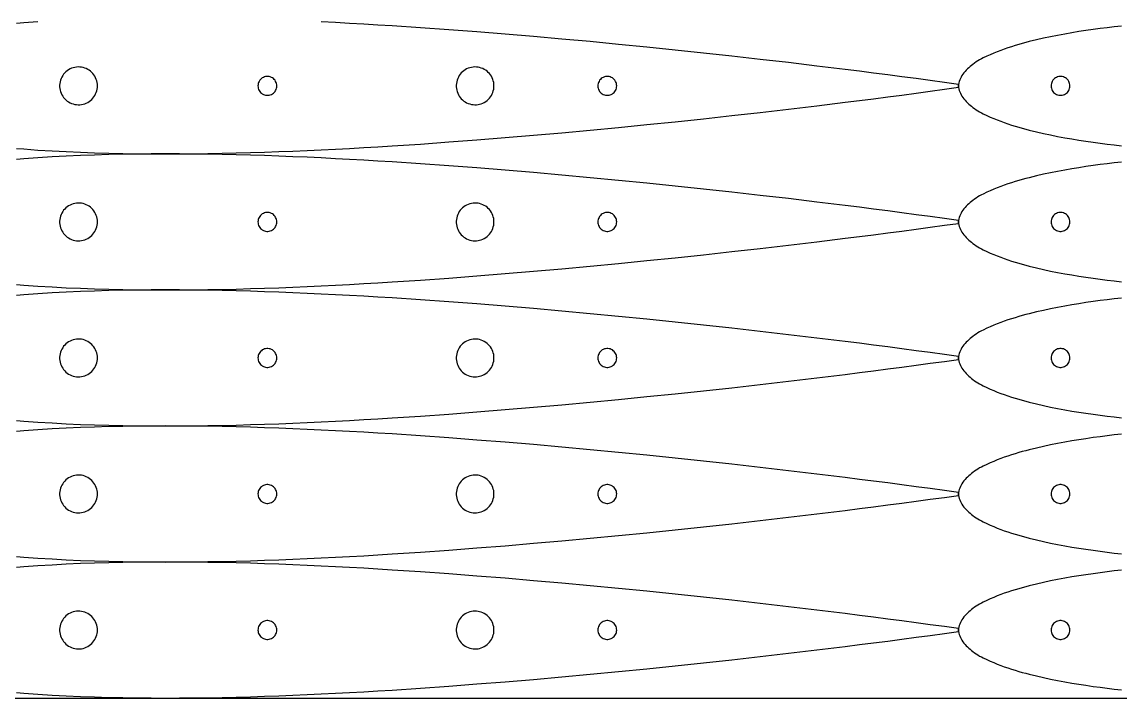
# Model space of a CAD drawing. Extents: x 0 to 1250, y 0 to 2500.
# Drawn here: x 652 to 942.8, y 0 to 179 of the extents above; entities that cross this region are included whole.
import ezdxf

# ---------------------------------------------------------------- set-up
doc = ezdxf.new("R2010")
doc.units = 0
doc.layers.get('0').update_dxf_attribs({"linetype": 'CONTINUOUS', "lineweight": 25})

msp = doc.modelspace()

# ---------------------------------------------------------------- linework, layer by layer
for points in [[(0, 0), (1250, 0), (1250, 2500), (0, 2500)], [(672, 162.065), (671.98, 162.507), (671.922, 162.945), (671.825, 163.377), (671.69, 163.798), (671.519, 164.206), (671.312, 164.597), (671.071, 164.968), (670.798, 165.316), (670.496, 165.639), (670.167, 165.934), (669.812, 166.199), (669.436, 166.431), (669.04, 166.63), (668.629, 166.792), (668.205, 166.918), (667.771, 167.005), (667.332, 167.054), (666.889, 167.064), (666.448, 167.034), (666.011, 166.966), (665.582, 166.859), (665.163, 166.715), (664.76, 166.535), (664.373, 166.319), (664.008, 166.071), (663.665, 165.79), (663.349, 165.481), (663.062, 165.145), (662.805, 164.785), (662.581, 164.404), (662.391, 164.004), (662.238, 163.589), (662.122, 163.162), (662.044, 162.727), (662.005, 162.286), (662.005, 161.844), (662.044, 161.403), (662.122, 160.968), (662.238, 160.541), (662.391, 160.126), (662.581, 159.726), (662.805, 159.345), (663.062, 158.985), (663.349, 158.649), (663.665, 158.339), (664.008, 158.059), (664.373, 157.81), (664.76, 157.595), (665.163, 157.414), (665.582, 157.27), (666.011, 157.164), (666.448, 157.095), (666.889, 157.066), (667.332, 157.076), (667.771, 157.125), (668.205, 157.212), (668.629, 157.338), (669.04, 157.5), (669.436, 157.698), (669.812, 157.931), (670.167, 158.195), (670.496, 158.49), (670.798, 158.813), (671.071, 159.162), (671.312, 159.533), (671.519, 159.924), (671.69, 160.332), (671.825, 160.753), (671.922, 161.185), (671.98, 161.623)], [(777, 162.065), (776.98, 162.507), (776.922, 162.945), (776.825, 163.377), (776.69, 163.798), (776.519, 164.206), (776.312, 164.597), (776.071, 164.968), (775.798, 165.316), (775.496, 165.639), (775.167, 165.934), (774.812, 166.199), (774.436, 166.431), (774.04, 166.63), (773.629, 166.792), (773.205, 166.918), (772.771, 167.005), (772.332, 167.054), (771.889, 167.064), (771.448, 167.034), (771.011, 166.966), (770.582, 166.859), (770.163, 166.715), (769.76, 166.535), (769.373, 166.319), (769.008, 166.071), (768.665, 165.79), (768.349, 165.481), (768.062, 165.145), (767.805, 164.785), (767.581, 164.404), (767.391, 164.004), (767.238, 163.589), (767.122, 163.162), (767.044, 162.727), (767.005, 162.286), (767.005, 161.844), (767.044, 161.403), (767.122, 160.968), (767.238, 160.541), (767.391, 160.126), (767.581, 159.726), (767.805, 159.345), (768.062, 158.985), (768.349, 158.649), (768.665, 158.339), (769.008, 158.059), (769.373, 157.81), (769.76, 157.595), (770.163, 157.414), (770.582, 157.27), (771.011, 157.164), (771.448, 157.095), (771.889, 157.066), (772.332, 157.076), (772.771, 157.125), (773.205, 157.212), (773.629, 157.338), (774.04, 157.5), (774.436, 157.698), (774.812, 157.931), (775.167, 158.195), (775.496, 158.49), (775.798, 158.813), (776.071, 159.162), (776.312, 159.533), (776.519, 159.924), (776.69, 160.332), (776.825, 160.753), (776.922, 161.185), (776.98, 161.623)], [(719.5, 162.065), (719.48, 162.378), (719.422, 162.687), (719.324, 162.985), (719.191, 163.269), (719.023, 163.534), (718.822, 163.776), (718.594, 163.991), (718.34, 164.176), (718.064, 164.327), (717.773, 164.442), (717.468, 164.52), (717.157, 164.56), (716.843, 164.56), (716.532, 164.52), (716.227, 164.442), (715.936, 164.327), (715.66, 164.176), (715.406, 163.991), (715.178, 163.776), (714.977, 163.534), (714.809, 163.269), (714.676, 162.985), (714.578, 162.687), (714.52, 162.378), (714.5, 162.065), (714.52, 161.752), (714.578, 161.443), (714.676, 161.144), (714.809, 160.86), (714.977, 160.595), (715.178, 160.353), (715.406, 160.139), (715.66, 159.954), (715.936, 159.803), (716.227, 159.687), (716.532, 159.609), (716.843, 159.57), (717.157, 159.57), (717.468, 159.609), (717.773, 159.687), (718.064, 159.803), (718.34, 159.954), (718.594, 160.139), (718.822, 160.353), (719.023, 160.595), (719.191, 160.86), (719.324, 161.144), (719.422, 161.443), (719.48, 161.752)], [(809.5, 162.065), (809.48, 162.378), (809.422, 162.687), (809.324, 162.985), (809.191, 163.269), (809.023, 163.534), (808.822, 163.776), (808.594, 163.991), (808.34, 164.176), (808.064, 164.327), (807.773, 164.442), (807.468, 164.52), (807.157, 164.56), (806.843, 164.56), (806.532, 164.52), (806.227, 164.442), (805.936, 164.327), (805.66, 164.176), (805.406, 163.991), (805.178, 163.776), (804.977, 163.534), (804.809, 163.269), (804.676, 162.985), (804.578, 162.687), (804.52, 162.378), (804.5, 162.065), (804.52, 161.752), (804.578, 161.443), (804.676, 161.144), (804.809, 160.86), (804.977, 160.595), (805.178, 160.353), (805.406, 160.139), (805.66, 159.954), (805.936, 159.803), (806.227, 159.687), (806.532, 159.609), (806.843, 159.57), (807.157, 159.57), (807.468, 159.609), (807.773, 159.687), (808.064, 159.803), (808.34, 159.954), (808.594, 160.139), (808.822, 160.353), (809.023, 160.595), (809.191, 160.86), (809.324, 161.144), (809.422, 161.443), (809.48, 161.752)], [(929.5, 162.065), (929.48, 162.378), (929.422, 162.687), (929.324, 162.985), (929.191, 163.269), (929.023, 163.534), (928.822, 163.776), (928.594, 163.991), (928.34, 164.176), (928.064, 164.327), (927.773, 164.442), (927.468, 164.52), (927.157, 164.56), (926.843, 164.56), (926.532, 164.52), (926.227, 164.442), (925.936, 164.327), (925.66, 164.176), (925.406, 163.991), (925.178, 163.776), (924.977, 163.534), (924.809, 163.269), (924.676, 162.985), (924.578, 162.687), (924.52, 162.378), (924.5, 162.065), (924.52, 161.752), (924.578, 161.443), (924.676, 161.144), (924.809, 160.86), (924.977, 160.595), (925.178, 160.353), (925.406, 160.139), (925.66, 159.954), (925.936, 159.803), (926.227, 159.687), (926.532, 159.609), (926.843, 159.57), (927.157, 159.57), (927.468, 159.609), (927.773, 159.687), (928.064, 159.803), (928.34, 159.954), (928.594, 160.139), (928.822, 160.353), (929.023, 160.595), (929.191, 160.86), (929.324, 161.144), (929.422, 161.443), (929.48, 161.752)], [(672, 126.05), (671.98, 126.492), (671.922, 126.931), (671.825, 127.362), (671.69, 127.784), (671.519, 128.191), (671.312, 128.582), (671.071, 128.953), (670.798, 129.302), (670.496, 129.625), (670.167, 129.92), (669.812, 130.185), (669.436, 130.417), (669.04, 130.615), (668.629, 130.778), (668.205, 130.903), (667.771, 130.991), (667.332, 131.039), (666.889, 131.049), (666.448, 131.02), (666.011, 130.952), (665.582, 130.845), (665.163, 130.701), (664.76, 130.52), (664.373, 130.305), (664.008, 130.056), (663.665, 129.776), (663.349, 129.467), (663.062, 129.131), (662.805, 128.77), (662.581, 128.389), (662.391, 127.989), (662.238, 127.574), (662.122, 127.148), (662.044, 126.712), (662.005, 126.272), (662.005, 125.829), (662.044, 125.389), (662.122, 124.953), (662.238, 124.526), (662.391, 124.112), (662.581, 123.712), (662.805, 123.33), (663.062, 122.97), (663.349, 122.634), (663.665, 122.325), (664.008, 122.045), (664.373, 121.796), (664.76, 121.58), (665.163, 121.4), (665.582, 121.256), (666.011, 121.149), (666.448, 121.081), (666.889, 121.052), (667.332, 121.061), (667.771, 121.11), (668.205, 121.198), (668.629, 121.323), (669.04, 121.486), (669.436, 121.684), (669.812, 121.916), (670.167, 122.181), (670.496, 122.476), (670.798, 122.799), (671.071, 123.147), (671.312, 123.519), (671.519, 123.909), (671.69, 124.317), (671.825, 124.739), (671.922, 125.17), (671.98, 125.608)], [(777, 126.05), (776.98, 126.492), (776.922, 126.931), (776.825, 127.362), (776.69, 127.784), (776.519, 128.191), (776.312, 128.582), (776.071, 128.953), (775.798, 129.302), (775.496, 129.625), (775.167, 129.92), (774.812, 130.185), (774.436, 130.417), (774.04, 130.615), (773.629, 130.778), (773.205, 130.903), (772.771, 130.991), (772.332, 131.039), (771.889, 131.049), (771.448, 131.02), (771.011, 130.952), (770.582, 130.845), (770.163, 130.701), (769.76, 130.52), (769.373, 130.305), (769.008, 130.056), (768.665, 129.776), (768.349, 129.467), (768.062, 129.131), (767.805, 128.77), (767.581, 128.389), (767.391, 127.989), (767.238, 127.574), (767.122, 127.148), (767.044, 126.712), (767.005, 126.272), (767.005, 125.829), (767.044, 125.389), (767.122, 124.953), (767.238, 124.526), (767.391, 124.112), (767.581, 123.712), (767.805, 123.33), (768.062, 122.97), (768.349, 122.634), (768.665, 122.325), (769.008, 122.045), (769.373, 121.796), (769.76, 121.58), (770.163, 121.4), (770.582, 121.256), (771.011, 121.149), (771.448, 121.081), (771.889, 121.052), (772.332, 121.061), (772.771, 121.11), (773.205, 121.198), (773.629, 121.323), (774.04, 121.486), (774.436, 121.684), (774.812, 121.916), (775.167, 122.181), (775.496, 122.476), (775.798, 122.799), (776.071, 123.147), (776.312, 123.519), (776.519, 123.909), (776.69, 124.317), (776.825, 124.739), (776.922, 125.17), (776.98, 125.608)], [(719.5, 126.05), (719.48, 126.364), (719.422, 126.672), (719.324, 126.971), (719.191, 127.255), (719.023, 127.52), (718.822, 127.762), (718.594, 127.977), (718.34, 128.161), (718.064, 128.312), (717.773, 128.428), (717.468, 128.506), (717.157, 128.546), (716.843, 128.546), (716.532, 128.506), (716.227, 128.428), (715.936, 128.312), (715.66, 128.161), (715.406, 127.977), (715.178, 127.762), (714.977, 127.52), (714.809, 127.255), (714.676, 126.971), (714.578, 126.672), (714.52, 126.364), (714.5, 126.05), (714.52, 125.737), (714.578, 125.429), (714.676, 125.13), (714.809, 124.846), (714.977, 124.581), (715.178, 124.339), (715.406, 124.124), (715.66, 123.94), (715.936, 123.788), (716.227, 123.673), (716.532, 123.595), (716.843, 123.555), (717.157, 123.555), (717.468, 123.595), (717.773, 123.673), (718.064, 123.788), (718.34, 123.94), (718.594, 124.124), (718.822, 124.339), (719.023, 124.581), (719.191, 124.846), (719.324, 125.13), (719.422, 125.429), (719.48, 125.737)], [(809.5, 126.05), (809.48, 126.364), (809.422, 126.672), (809.324, 126.971), (809.191, 127.255), (809.023, 127.52), (808.822, 127.762), (808.594, 127.977), (808.34, 128.161), (808.064, 128.312), (807.773, 128.428), (807.468, 128.506), (807.157, 128.546), (806.843, 128.546), (806.532, 128.506), (806.227, 128.428), (805.936, 128.312), (805.66, 128.161), (805.406, 127.977), (805.178, 127.762), (804.977, 127.52), (804.809, 127.255), (804.676, 126.971), (804.578, 126.672), (804.52, 126.364), (804.5, 126.05), (804.52, 125.737), (804.578, 125.429), (804.676, 125.13), (804.809, 124.846), (804.977, 124.581), (805.178, 124.339), (805.406, 124.124), (805.66, 123.94), (805.936, 123.788), (806.227, 123.673), (806.532, 123.595), (806.843, 123.555), (807.157, 123.555), (807.468, 123.595), (807.773, 123.673), (808.064, 123.788), (808.34, 123.94), (808.594, 124.124), (808.822, 124.339), (809.023, 124.581), (809.191, 124.846), (809.324, 125.13), (809.422, 125.429), (809.48, 125.737)], [(929.5, 126.05), (929.48, 126.364), (929.422, 126.672), (929.324, 126.971), (929.191, 127.255), (929.023, 127.52), (928.822, 127.762), (928.594, 127.977), (928.34, 128.161), (928.064, 128.312), (927.773, 128.428), (927.468, 128.506), (927.157, 128.546), (926.843, 128.546), (926.532, 128.506), (926.227, 128.428), (925.936, 128.312), (925.66, 128.161), (925.406, 127.977), (925.178, 127.762), (924.977, 127.52), (924.809, 127.255), (924.676, 126.971), (924.578, 126.672), (924.52, 126.364), (924.5, 126.05), (924.52, 125.737), (924.578, 125.429), (924.676, 125.13), (924.809, 124.846), (924.977, 124.581), (925.178, 124.339), (925.406, 124.124), (925.66, 123.94), (925.936, 123.788), (926.227, 123.673), (926.532, 123.595), (926.843, 123.555), (927.157, 123.555), (927.468, 123.595), (927.773, 123.673), (928.064, 123.788), (928.34, 123.94), (928.594, 124.124), (928.822, 124.339), (929.023, 124.581), (929.191, 124.846), (929.324, 125.13), (929.422, 125.429), (929.48, 125.737)], [(672, 90.036), (671.98, 90.4779), (671.922, 90.9163), (671.825, 91.3479), (671.69, 91.7692), (671.519, 92.1769), (671.312, 92.5679), (671.071, 92.939), (670.798, 93.2874), (670.496, 93.6104), (670.167, 93.9054), (669.812, 94.1702), (669.436, 94.4025), (669.04, 94.6007), (668.629, 94.7632), (668.205, 94.8887), (667.771, 94.9762), (667.332, 95.025), (666.889, 95.0348), (666.448, 95.0054), (666.011, 94.9372), (665.582, 94.8306), (665.163, 94.6865), (664.76, 94.506), (664.373, 94.2905), (664.008, 94.0417), (663.665, 93.7616), (663.349, 93.4523), (663.062, 93.1162), (662.805, 92.7561), (662.581, 92.3747), (662.391, 91.9749), (662.238, 91.56), (662.122, 91.1332), (662.044, 90.6978), (662.005, 90.2572), (662.005, 89.8148), (662.044, 89.3742), (662.122, 88.9388), (662.238, 88.512), (662.391, 88.0971), (662.581, 87.6973), (662.805, 87.3159), (663.062, 86.9558), (663.349, 86.6197), (663.665, 86.3104), (664.008, 86.0303), (664.373, 85.7815), (664.76, 85.566), (665.163, 85.3855), (665.582, 85.2414), (666.011, 85.1348), (666.448, 85.0666), (666.889, 85.0372), (667.332, 85.047), (667.771, 85.0958), (668.205, 85.1833), (668.629, 85.3088), (669.04, 85.4713), (669.436, 85.6695), (669.812, 85.9018), (670.167, 86.1666), (670.496, 86.4616), (670.798, 86.7846), (671.071, 87.133), (671.312, 87.5041), (671.519, 87.8951), (671.69, 88.3028), (671.825, 88.7241), (671.922, 89.1557), (671.98, 89.5941)], [(777, 90.036), (776.98, 90.4779), (776.922, 90.9163), (776.825, 91.3479), (776.69, 91.7692), (776.519, 92.1769), (776.312, 92.5679), (776.071, 92.939), (775.798, 93.2874), (775.496, 93.6104), (775.167, 93.9054), (774.812, 94.1702), (774.436, 94.4025), (774.04, 94.6007), (773.629, 94.7632), (773.205, 94.8887), (772.771, 94.9762), (772.332, 95.025), (771.889, 95.0348), (771.448, 95.0054), (771.011, 94.9372), (770.582, 94.8306), (770.163, 94.6865), (769.76, 94.506), (769.373, 94.2905), (769.008, 94.0417), (768.665, 93.7616), (768.349, 93.4523), (768.062, 93.1162), (767.805, 92.7561), (767.581, 92.3747), (767.391, 91.9749), (767.238, 91.56), (767.122, 91.1332), (767.044, 90.6978), (767.005, 90.2572), (767.005, 89.8148), (767.044, 89.3742), (767.122, 88.9388), (767.238, 88.512), (767.391, 88.0971), (767.581, 87.6973), (767.805, 87.3159), (768.062, 86.9558), (768.349, 86.6197), (768.665, 86.3104), (769.008, 86.0303), (769.373, 85.7815), (769.76, 85.566), (770.163, 85.3855), (770.582, 85.2414), (771.011, 85.1348), (771.448, 85.0666), (771.889, 85.0372), (772.332, 85.047), (772.771, 85.0958), (773.205, 85.1833), (773.629, 85.3088), (774.04, 85.4713), (774.436, 85.6695), (774.812, 85.9018), (775.167, 86.1666), (775.496, 86.4616), (775.798, 86.7846), (776.071, 87.133), (776.312, 87.5041), (776.519, 87.8951), (776.69, 88.3028), (776.825, 88.7241), (776.922, 89.1557), (776.98, 89.5941)], [(719.5, 90.036), (719.48, 90.3493), (719.422, 90.6577), (719.324, 90.9563), (719.191, 91.2404), (719.023, 91.5055), (718.822, 91.7474), (718.594, 91.9623), (718.34, 92.1468), (718.064, 92.2981), (717.773, 92.4136), (717.468, 92.4917), (717.157, 92.5311), (716.843, 92.5311), (716.532, 92.4917), (716.227, 92.4136), (715.936, 92.2981), (715.66, 92.1468), (715.406, 91.9623), (715.178, 91.7474), (714.977, 91.5055), (714.809, 91.2404), (714.676, 90.9563), (714.578, 90.6577), (714.52, 90.3493), (714.5, 90.036), (714.52, 89.7227), (714.578, 89.4143), (714.676, 89.1157), (714.809, 88.8316), (714.977, 88.5665), (715.178, 88.3246), (715.406, 88.1097), (715.66, 87.9252), (715.936, 87.7739), (716.227, 87.6584), (716.532, 87.5803), (716.843, 87.5409), (717.157, 87.5409), (717.468, 87.5803), (717.773, 87.6584), (718.064, 87.7739), (718.34, 87.9252), (718.594, 88.1097), (718.822, 88.3246), (719.023, 88.5665), (719.191, 88.8316), (719.324, 89.1157), (719.422, 89.4143), (719.48, 89.7227)], [(809.5, 90.036), (809.48, 90.3493), (809.422, 90.6577), (809.324, 90.9563), (809.191, 91.2404), (809.023, 91.5055), (808.822, 91.7474), (808.594, 91.9623), (808.34, 92.1468), (808.064, 92.2981), (807.773, 92.4136), (807.468, 92.4917), (807.157, 92.5311), (806.843, 92.5311), (806.532, 92.4917), (806.227, 92.4136), (805.936, 92.2981), (805.66, 92.1468), (805.406, 91.9623), (805.178, 91.7474), (804.977, 91.5055), (804.809, 91.2404), (804.676, 90.9563), (804.578, 90.6577), (804.52, 90.3493), (804.5, 90.036), (804.52, 89.7227), (804.578, 89.4143), (804.676, 89.1157), (804.809, 88.8316), (804.977, 88.5665), (805.178, 88.3246), (805.406, 88.1097), (805.66, 87.9252), (805.936, 87.7739), (806.227, 87.6584), (806.532, 87.5803), (806.843, 87.5409), (807.157, 87.5409), (807.468, 87.5803), (807.773, 87.6584), (808.064, 87.7739), (808.34, 87.9252), (808.594, 88.1097), (808.822, 88.3246), (809.023, 88.5665), (809.191, 88.8316), (809.324, 89.1157), (809.422, 89.4143), (809.48, 89.7227)], [(929.5, 90.036), (929.48, 90.3493), (929.422, 90.6577), (929.324, 90.9563), (929.191, 91.2404), (929.023, 91.5055), (928.822, 91.7474), (928.594, 91.9623), (928.34, 92.1468), (928.064, 92.2981), (927.773, 92.4136), (927.468, 92.4917), (927.157, 92.5311), (926.843, 92.5311), (926.532, 92.4917), (926.227, 92.4136), (925.936, 92.2981), (925.66, 92.1468), (925.406, 91.9623), (925.178, 91.7474), (924.977, 91.5055), (924.809, 91.2404), (924.676, 90.9563), (924.578, 90.6577), (924.52, 90.3493), (924.5, 90.036), (924.52, 89.7227), (924.578, 89.4143), (924.676, 89.1157), (924.809, 88.8316), (924.977, 88.5665), (925.178, 88.3246), (925.406, 88.1097), (925.66, 87.9252), (925.936, 87.7739), (926.227, 87.6584), (926.532, 87.5803), (926.843, 87.5409), (927.157, 87.5409), (927.468, 87.5803), (927.773, 87.6584), (928.064, 87.7739), (928.34, 87.9252), (928.594, 88.1097), (928.822, 88.3246), (929.023, 88.5665), (929.191, 88.8316), (929.324, 89.1157), (929.422, 89.4143), (929.48, 89.7227)], [(672, 54.0216), (671.98, 54.4635), (671.922, 54.9019), (671.825, 55.3335), (671.69, 55.7548), (671.519, 56.1625), (671.312, 56.5535), (671.071, 56.9246), (670.798, 57.273), (670.496, 57.596), (670.167, 57.891), (669.812, 58.1558), (669.436, 58.3881), (669.04, 58.5863), (668.629, 58.7488), (668.205, 58.8743), (667.771, 58.9618), (667.332, 59.0106), (666.889, 59.0204), (666.448, 58.991), (666.011, 58.9228), (665.582, 58.8162), (665.163, 58.6721), (664.76, 58.4916), (664.373, 58.2761), (664.008, 58.0273), (663.665, 57.7472), (663.349, 57.4379), (663.062, 57.1018), (662.805, 56.7417), (662.581, 56.3603), (662.391, 55.9605), (662.238, 55.5456), (662.122, 55.1188), (662.044, 54.6834), (662.005, 54.2428), (662.005, 53.8004), (662.044, 53.3598), (662.122, 52.9244), (662.238, 52.4976), (662.391, 52.0827), (662.581, 51.6829), (662.805, 51.3015), (663.062, 50.9414), (663.349, 50.6053), (663.665, 50.296), (664.008, 50.0159), (664.373, 49.7671), (664.76, 49.5516), (665.163, 49.3711), (665.582, 49.227), (666.011, 49.1204), (666.448, 49.0522), (666.889, 49.0228), (667.332, 49.0326), (667.771, 49.0814), (668.205, 49.1689), (668.629, 49.2944), (669.04, 49.4569), (669.436, 49.6551), (669.812, 49.8874), (670.167, 50.1522), (670.496, 50.4472), (670.798, 50.7702), (671.071, 51.1186), (671.312, 51.4897), (671.519, 51.8807), (671.69, 52.2884), (671.825, 52.7097), (671.922, 53.1413), (671.98, 53.5797)], [(777, 54.0216), (776.98, 54.4635), (776.922, 54.9019), (776.825, 55.3335), (776.69, 55.7548), (776.519, 56.1625), (776.312, 56.5535), (776.071, 56.9246), (775.798, 57.273), (775.496, 57.596), (775.167, 57.891), (774.812, 58.1558), (774.436, 58.3881), (774.04, 58.5863), (773.629, 58.7488), (773.205, 58.8743), (772.771, 58.9618), (772.332, 59.0106), (771.889, 59.0204), (771.448, 58.991), (771.011, 58.9228), (770.582, 58.8162), (770.163, 58.6721), (769.76, 58.4916), (769.373, 58.2761), (769.008, 58.0273), (768.665, 57.7472), (768.349, 57.4379), (768.062, 57.1018), (767.805, 56.7417), (767.581, 56.3603), (767.391, 55.9605), (767.238, 55.5456), (767.122, 55.1188), (767.044, 54.6834), (767.005, 54.2428), (767.005, 53.8004), (767.044, 53.3598), (767.122, 52.9244), (767.238, 52.4976), (767.391, 52.0827), (767.581, 51.6829), (767.805, 51.3015), (768.062, 50.9414), (768.349, 50.6053), (768.665, 50.296), (769.008, 50.0159), (769.373, 49.7671), (769.76, 49.5516), (770.163, 49.3711), (770.582, 49.227), (771.011, 49.1204), (771.448, 49.0522), (771.889, 49.0228), (772.332, 49.0326), (772.771, 49.0814), (773.205, 49.1689), (773.629, 49.2944), (774.04, 49.4569), (774.436, 49.6551), (774.812, 49.8874), (775.167, 50.1522), (775.496, 50.4472), (775.798, 50.7702), (776.071, 51.1186), (776.312, 51.4897), (776.519, 51.8807), (776.69, 52.2884), (776.825, 52.7097), (776.922, 53.1413), (776.98, 53.5797)], [(719.5, 54.0216), (719.48, 54.3349), (719.422, 54.6433), (719.324, 54.9419), (719.191, 55.226), (719.023, 55.4911), (718.822, 55.733), (718.594, 55.9479), (718.34, 56.1324), (718.064, 56.2837), (717.773, 56.3992), (717.468, 56.4773), (717.157, 56.5167), (716.843, 56.5167), (716.532, 56.4773), (716.227, 56.3992), (715.936, 56.2837), (715.66, 56.1324), (715.406, 55.9479), (715.178, 55.733), (714.977, 55.4911), (714.809, 55.226), (714.676, 54.9419), (714.578, 54.6433), (714.52, 54.3349), (714.5, 54.0216), (714.52, 53.7083), (714.578, 53.3999), (714.676, 53.1013), (714.809, 52.8172), (714.977, 52.5521), (715.178, 52.3102), (715.406, 52.0953), (715.66, 51.9108), (715.936, 51.7595), (716.227, 51.644), (716.532, 51.5659), (716.843, 51.5265), (717.157, 51.5265), (717.468, 51.5659), (717.773, 51.644), (718.064, 51.7595), (718.34, 51.9108), (718.594, 52.0953), (718.822, 52.3102), (719.023, 52.5521), (719.191, 52.8172), (719.324, 53.1013), (719.422, 53.3999), (719.48, 53.7083)], [(809.5, 54.0216), (809.48, 54.3349), (809.422, 54.6433), (809.324, 54.9419), (809.191, 55.226), (809.023, 55.4911), (808.822, 55.733), (808.594, 55.9479), (808.34, 56.1324), (808.064, 56.2837), (807.773, 56.3992), (807.468, 56.4773), (807.157, 56.5167), (806.843, 56.5167), (806.532, 56.4773), (806.227, 56.3992), (805.936, 56.2837), (805.66, 56.1324), (805.406, 55.9479), (805.178, 55.733), (804.977, 55.4911), (804.809, 55.226), (804.676, 54.9419), (804.578, 54.6433), (804.52, 54.3349), (804.5, 54.0216), (804.52, 53.7083), (804.578, 53.3999), (804.676, 53.1013), (804.809, 52.8172), (804.977, 52.5521), (805.178, 52.3102), (805.406, 52.0953), (805.66, 51.9108), (805.936, 51.7595), (806.227, 51.644), (806.532, 51.5659), (806.843, 51.5265), (807.157, 51.5265), (807.468, 51.5659), (807.773, 51.644), (808.064, 51.7595), (808.34, 51.9108), (808.594, 52.0953), (808.822, 52.3102), (809.023, 52.5521), (809.191, 52.8172), (809.324, 53.1013), (809.422, 53.3999), (809.48, 53.7083)], [(929.5, 54.0216), (929.48, 54.3349), (929.422, 54.6433), (929.324, 54.9419), (929.191, 55.226), (929.023, 55.4911), (928.822, 55.733), (928.594, 55.9479), (928.34, 56.1324), (928.064, 56.2837), (927.773, 56.3992), (927.468, 56.4773), (927.157, 56.5167), (926.843, 56.5167), (926.532, 56.4773), (926.227, 56.3992), (925.936, 56.2837), (925.66, 56.1324), (925.406, 55.9479), (925.178, 55.733), (924.977, 55.4911), (924.809, 55.226), (924.676, 54.9419), (924.578, 54.6433), (924.52, 54.3349), (924.5, 54.0216), (924.52, 53.7083), (924.578, 53.3999), (924.676, 53.1013), (924.809, 52.8172), (924.977, 52.5521), (925.178, 52.3102), (925.406, 52.0953), (925.66, 51.9108), (925.936, 51.7595), (926.227, 51.644), (926.532, 51.5659), (926.843, 51.5265), (927.157, 51.5265), (927.468, 51.5659), (927.773, 51.644), (928.064, 51.7595), (928.34, 51.9108), (928.594, 52.0953), (928.822, 52.3102), (929.023, 52.5521), (929.191, 52.8172), (929.324, 53.1013), (929.422, 53.3999), (929.48, 53.7083)], [(672, 18.0072), (671.98, 18.4491), (671.922, 18.8875), (671.825, 19.3191), (671.69, 19.7404), (671.519, 20.1481), (671.312, 20.5391), (671.071, 20.9102), (670.798, 21.2586), (670.496, 21.5816), (670.167, 21.8766), (669.812, 22.1414), (669.436, 22.3737), (669.04, 22.5719), (668.629, 22.7344), (668.205, 22.8599), (667.771, 22.9474), (667.332, 22.9962), (666.889, 23.006), (666.448, 22.9766), (666.011, 22.9084), (665.582, 22.8018), (665.163, 22.6577), (664.76, 22.4772), (664.373, 22.2617), (664.008, 22.0129), (663.665, 21.7328), (663.349, 21.4235), (663.062, 21.0874), (662.805, 20.7273), (662.581, 20.3459), (662.391, 19.9461), (662.238, 19.5312), (662.122, 19.1044), (662.044, 18.669), (662.005, 18.2284), (662.005, 17.786), (662.044, 17.3454), (662.122, 16.91), (662.238, 16.4832), (662.391, 16.0683), (662.581, 15.6685), (662.805, 15.2871), (663.062, 14.927), (663.349, 14.5909), (663.665, 14.2816), (664.008, 14.0015), (664.373, 13.7527), (664.76, 13.5372), (665.163, 13.3567), (665.582, 13.2126), (666.011, 13.106), (666.448, 13.0378), (666.889, 13.0084), (667.332, 13.0182), (667.771, 13.067), (668.205, 13.1545), (668.629, 13.28), (669.04, 13.4425), (669.436, 13.6407), (669.812, 13.873), (670.167, 14.1378), (670.496, 14.4328), (670.798, 14.7558), (671.071, 15.1042), (671.312, 15.4753), (671.519, 15.8663), (671.69, 16.274), (671.825, 16.6953), (671.922, 17.1269), (671.98, 17.5653)], [(719.5, 18.0072), (719.48, 18.3205), (719.422, 18.6289), (719.324, 18.9275), (719.191, 19.2116), (719.023, 19.4767), (718.822, 19.7186), (718.594, 19.9335), (718.34, 20.118), (718.064, 20.2693), (717.773, 20.3848), (717.468, 20.4629), (717.157, 20.5023), (716.843, 20.5023), (716.532, 20.4629), (716.227, 20.3848), (715.936, 20.2693), (715.66, 20.118), (715.406, 19.9335), (715.178, 19.7186), (714.977, 19.4767), (714.809, 19.2116), (714.676, 18.9275), (714.578, 18.6289), (714.52, 18.3205), (714.5, 18.0072), (714.52, 17.6939), (714.578, 17.3855), (714.676, 17.0869), (714.809, 16.8028), (714.977, 16.5377), (715.178, 16.2958), (715.406, 16.0809), (715.66, 15.8964), (715.936, 15.7451), (716.227, 15.6296), (716.532, 15.5515), (716.843, 15.5121), (717.157, 15.5121), (717.468, 15.5515), (717.773, 15.6296), (718.064, 15.7451), (718.34, 15.8964), (718.594, 16.0809), (718.822, 16.2958), (719.023, 16.5377), (719.191, 16.8028), (719.324, 17.0869), (719.422, 17.3855), (719.48, 17.6939)], [(777, 18.0072), (776.98, 18.4491), (776.922, 18.8875), (776.825, 19.3191), (776.69, 19.7404), (776.519, 20.1481), (776.312, 20.5391), (776.071, 20.9102), (775.798, 21.2586), (775.496, 21.5816), (775.167, 21.8766), (774.812, 22.1414), (774.436, 22.3737), (774.04, 22.5719), (773.629, 22.7344), (773.205, 22.8599), (772.771, 22.9474), (772.332, 22.9962), (771.889, 23.006), (771.448, 22.9766), (771.011, 22.9084), (770.582, 22.8018), (770.163, 22.6577), (769.76, 22.4772), (769.373, 22.2617), (769.008, 22.0129), (768.665, 21.7328), (768.349, 21.4235), (768.062, 21.0874), (767.805, 20.7273), (767.581, 20.3459), (767.391, 19.9461), (767.238, 19.5312), (767.122, 19.1044), (767.044, 18.669), (767.005, 18.2284), (767.005, 17.786), (767.044, 17.3454), (767.122, 16.91), (767.238, 16.4832), (767.391, 16.0683), (767.581, 15.6685), (767.805, 15.2871), (768.062, 14.927), (768.349, 14.5909), (768.665, 14.2816), (769.008, 14.0015), (769.373, 13.7527), (769.76, 13.5372), (770.163, 13.3567), (770.582, 13.2126), (771.011, 13.106), (771.448, 13.0378), (771.889, 13.0084), (772.332, 13.0182), (772.771, 13.067), (773.205, 13.1545), (773.629, 13.28), (774.04, 13.4425), (774.436, 13.6407), (774.812, 13.873), (775.167, 14.1378), (775.496, 14.4328), (775.798, 14.7558), (776.071, 15.1042), (776.312, 15.4753), (776.519, 15.8663), (776.69, 16.274), (776.825, 16.6953), (776.922, 17.1269), (776.98, 17.5653)], [(809.5, 18.0072), (809.48, 18.3205), (809.422, 18.6289), (809.324, 18.9275), (809.191, 19.2116), (809.023, 19.4767), (808.822, 19.7186), (808.594, 19.9335), (808.34, 20.118), (808.064, 20.2693), (807.773, 20.3848), (807.468, 20.4629), (807.157, 20.5023), (806.843, 20.5023), (806.532, 20.4629), (806.227, 20.3848), (805.936, 20.2693), (805.66, 20.118), (805.406, 19.9335), (805.178, 19.7186), (804.977, 19.4767), (804.809, 19.2116), (804.676, 18.9275), (804.578, 18.6289), (804.52, 18.3205), (804.5, 18.0072), (804.52, 17.6939), (804.578, 17.3855), (804.676, 17.0869), (804.809, 16.8028), (804.977, 16.5377), (805.178, 16.2958), (805.406, 16.0809), (805.66, 15.8964), (805.936, 15.7451), (806.227, 15.6296), (806.532, 15.5515), (806.843, 15.5121), (807.157, 15.5121), (807.468, 15.5515), (807.773, 15.6296), (808.064, 15.7451), (808.34, 15.8964), (808.594, 16.0809), (808.822, 16.2958), (809.023, 16.5377), (809.191, 16.8028), (809.324, 17.0869), (809.422, 17.3855), (809.48, 17.6939)], [(929.5, 18.0072), (929.48, 18.3205), (929.422, 18.6289), (929.324, 18.9275), (929.191, 19.2116), (929.023, 19.4767), (928.822, 19.7186), (928.594, 19.9335), (928.34, 20.118), (928.064, 20.2693), (927.773, 20.3848), (927.468, 20.4629), (927.157, 20.5023), (926.843, 20.5023), (926.532, 20.4629), (926.227, 20.3848), (925.936, 20.2693), (925.66, 20.118), (925.406, 19.9335), (925.178, 19.7186), (924.977, 19.4767), (924.809, 19.2116), (924.676, 18.9275), (924.578, 18.6289), (924.52, 18.3205), (924.5, 18.0072), (924.52, 17.6939), (924.578, 17.3855), (924.676, 17.0869), (924.809, 16.8028), (924.977, 16.5377), (925.178, 16.2958), (925.406, 16.0809), (925.66, 15.8964), (925.936, 15.7451), (926.227, 15.6296), (926.532, 15.5515), (926.843, 15.5121), (927.157, 15.5121), (927.468, 15.5515), (927.773, 15.6296), (928.064, 15.7451), (928.34, 15.8964), (928.594, 16.0809), (928.822, 16.2958), (929.023, 16.5377), (929.191, 16.8028), (929.324, 17.0869), (929.422, 17.3855), (929.48, 17.6939)]]:
    msp.add_lwpolyline(points, close=True)
for points in [[(656.246, 179.042), (652.494, 178.769), (650.62, 178.618)], [(650.62, 145.512), (652.494, 145.361), (656.246, 145.088), (660, 144.853), (663.748, 144.654), (667.497, 144.487), (671.248, 144.35), (675, 144.242), (678.75, 144.16), (682.5, 144.102), (686.25, 144.069), (690.001, 144.058), (693.752, 144.068), (697.502, 144.098), (701.253, 144.147), (705.003, 144.215), (708.753, 144.301), (712.502, 144.403), (716.251, 144.521), (720, 144.654), (723.752, 144.802), (727.504, 144.962), (731.255, 145.136), (735.005, 145.322), (738.755, 145.521), (742.504, 145.731), (746.252, 145.952), (750, 146.183), (757.504, 146.678), (765.005, 147.21), (772.504, 147.777), (780.001, 148.377), (787.504, 149.008), (795.006, 149.668), (802.504, 150.356), (810, 151.072), (817.504, 151.815), (825.005, 152.584), (832.504, 153.378), (840, 154.197), (847.504, 155.041), (855.006, 155.909), (862.505, 156.802), (870, 157.72), (873.752, 158.19), (877.502, 158.666), (881.252, 159.151), (885, 159.644), (888.751, 160.146), (892.502, 160.655), (896.251, 161.169), (900, 161.686), (900, 162.444), (896.251, 162.96), (892.502, 163.475), (888.751, 163.984), (885, 164.486), (881.252, 164.979), (877.502, 165.464), (873.752, 165.94), (870, 166.41), (862.505, 167.328), (855.006, 168.221), (847.504, 169.089), (840, 169.933), (832.504, 170.751), (825.005, 171.546), (817.504, 172.315), (810, 173.058), (802.504, 173.774), (795.006, 174.462), (787.504, 175.122), (780.001, 175.753), (772.504, 176.353), (765.005, 176.92), (757.504, 177.452), (750, 177.946), (746.252, 178.178), (742.504, 178.399), (738.755, 178.609), (735.005, 178.807), (731.255, 178.994)], [(943.12, 177.902), (941.24, 177.692), (939.361, 177.469), (937.484, 177.231), (935.61, 176.977), (933.737, 176.707), (931.867, 176.419), (930, 176.113), (928.118, 175.784), (926.24, 175.434), (924.367, 175.061), (922.501, 174.665), (920.615, 174.236), (918.736, 173.774), (917.799, 173.529), (916.864, 173.274), (915.931, 173.008), (915, 172.73), (914.039, 172.428), (913.081, 172.113), (912.129, 171.784), (911.183, 171.44), (910.246, 171.08), (909.318, 170.706), (908.403, 170.316), (907.5, 169.91), (906.541, 169.45), (906.067, 169.206), (905.597, 168.949), (905.13, 168.678), (904.667, 168.389), (904.207, 168.079), (903.75, 167.747), (903.393, 167.468), (903.04, 167.174), (902.694, 166.867), (902.358, 166.547), (902.034, 166.215), (901.724, 165.872), (901.431, 165.519), (901.158, 165.158), (900.908, 164.788), (900.683, 164.412), (900.485, 164.03), (900.317, 163.643), (900.182, 163.252), (900.083, 162.858), (900.021, 162.462), (900.005, 162.263), (900, 162.065), (900.005, 161.866), (900.021, 161.668), (900.083, 161.272), (900.182, 160.878), (900.317, 160.487), (900.485, 160.1), (900.683, 159.717), (900.908, 159.341), (901.158, 158.972), (901.431, 158.61), (901.724, 158.258), (902.034, 157.915), (902.358, 157.583), (902.694, 157.263), (903.04, 156.955), (903.393, 156.662), (903.75, 156.383), (904.207, 156.05), (904.667, 155.741), (905.13, 155.452), (905.597, 155.18), (906.067, 154.924), (906.541, 154.68), (907.5, 154.22), (908.403, 153.814), (909.318, 153.424), (910.246, 153.049), (911.183, 152.69), (912.129, 152.346), (913.081, 152.016), (914.039, 151.701), (915, 151.4), (915.931, 151.122), (916.864, 150.855), (917.799, 150.6), (918.736, 150.356), (920.615, 149.894), (922.501, 149.465), (924.367, 149.068), (926.24, 148.696), (928.118, 148.346), (930, 148.017), (931.867, 147.71), (933.737, 147.423), (935.61, 147.152), (937.484, 146.899), (939.361, 146.661), (941.24, 146.437), (943.12, 146.228)], [(650.62, 109.497), (652.494, 109.346), (656.246, 109.073), (660, 108.839), (663.748, 108.639), (667.497, 108.472), (671.248, 108.336), (675, 108.227), (678.75, 108.145), (682.5, 108.088), (686.25, 108.054), (690.001, 108.043), (693.752, 108.053), (697.502, 108.083), (701.253, 108.133), (705.003, 108.201), (708.753, 108.287), (712.502, 108.389), (716.251, 108.507), (720, 108.64), (723.752, 108.787), (727.504, 108.948), (731.255, 109.122), (735.005, 109.308), (738.755, 109.506), (742.504, 109.716), (746.252, 109.937), (750, 110.169), (757.504, 110.663), (765.005, 111.195), (772.504, 111.763), (780.001, 112.362), (787.504, 112.993), (795.006, 113.653), (802.504, 114.342), (810, 115.057), (817.504, 115.801), (825.005, 116.57), (832.504, 117.364), (840, 118.183), (847.504, 119.026), (855.006, 119.895), (862.505, 120.788), (870, 121.706), (873.752, 122.175), (877.502, 122.652), (881.252, 123.136), (885, 123.629), (888.751, 124.131), (892.502, 124.641), (896.251, 125.155), (900, 125.671), (900, 126.43), (896.251, 126.946), (892.502, 127.46), (888.751, 127.969), (885, 128.472), (881.252, 128.965), (877.502, 129.449), (873.752, 129.926), (870, 130.395), (862.505, 131.313), (855.006, 132.206), (847.504, 133.074), (840, 133.918), (832.504, 134.737), (825.005, 135.531), (817.504, 136.3), (810, 137.043), (802.504, 137.759), (795.006, 138.447), (787.504, 139.107), (780.001, 139.738), (772.504, 140.338), (765.005, 140.906), (757.504, 141.438), (750, 141.932), (746.252, 142.163), (742.504, 142.385), (738.755, 142.594), (735.005, 142.793), (731.255, 142.979), (727.504, 143.153), (723.752, 143.314), (720, 143.461), (716.251, 143.594), (712.502, 143.712), (708.753, 143.814), (705.003, 143.9), (701.253, 143.968), (697.502, 144.017), (693.752, 144.048), (690.001, 144.058), (686.25, 144.046), (682.5, 144.013), (678.75, 143.956), (675, 143.874), (671.248, 143.765), (667.497, 143.629), (663.748, 143.462), (660, 143.262), (656.246, 143.027), (652.494, 142.755), (650.62, 142.603)], [(943.12, 141.888), (941.24, 141.678), (939.361, 141.454), (937.484, 141.216), (935.61, 140.963), (933.737, 140.693), (931.867, 140.405), (930, 140.099), (928.118, 139.77), (926.24, 139.42), (924.367, 139.047), (922.501, 138.65), (920.615, 138.221), (918.736, 137.76), (917.799, 137.515), (916.864, 137.26), (915.931, 136.993), (915, 136.715), (914.039, 136.414), (913.081, 136.099), (912.129, 135.769), (911.183, 135.425), (910.246, 135.066), (909.318, 134.692), (908.403, 134.302), (907.5, 133.896), (906.541, 133.435), (906.067, 133.191), (905.597, 132.935), (905.13, 132.663), (904.667, 132.374), (904.207, 132.065), (903.75, 131.732), (903.393, 131.453), (903.04, 131.16), (902.694, 130.853), (902.358, 130.532), (902.034, 130.2), (901.724, 129.858), (901.431, 129.505), (901.158, 129.143), (900.908, 128.774), (900.683, 128.398), (900.485, 128.016), (900.317, 127.629), (900.182, 127.237), (900.083, 126.843), (900.021, 126.447), (900.005, 126.249), (900, 126.05), (900.005, 125.852), (900.021, 125.653), (900.083, 125.257), (900.182, 124.863), (900.317, 124.472), (900.485, 124.085), (900.683, 123.703), (900.908, 123.327), (901.158, 122.957), (901.431, 122.596), (901.724, 122.243), (902.034, 121.9), (902.358, 121.568), (902.694, 121.248), (903.04, 120.941), (903.393, 120.647), (903.75, 120.369), (904.207, 120.036), (904.667, 119.727), (905.13, 119.437), (905.597, 119.166), (906.067, 118.909), (906.541, 118.666), (907.5, 118.205), (908.403, 117.799), (909.318, 117.409), (910.246, 117.035), (911.183, 116.676), (912.129, 116.332), (913.081, 116.002), (914.039, 115.687), (915, 115.386), (915.931, 115.107), (916.864, 114.841), (917.799, 114.586), (918.736, 114.341), (920.615, 113.88), (922.501, 113.451), (924.367, 113.054), (926.24, 112.681), (928.118, 112.331), (930, 112.002), (931.867, 111.696), (933.737, 111.408), (935.61, 111.138), (937.484, 110.884), (939.361, 110.646), (941.24, 110.423), (943.12, 110.213)], [(650.62, 73.483), (652.494, 73.3317), (656.246, 73.0591), (660, 72.8243), (663.748, 72.6248), (667.497, 72.4578), (671.248, 72.3212), (675, 72.2128), (678.75, 72.1308), (682.5, 72.0736), (686.25, 72.04), (690.001, 72.0288), (693.752, 72.0388), (697.502, 72.069), (701.253, 72.1186), (705.003, 72.1866), (708.753, 72.2723), (712.502, 72.3745), (716.251, 72.4926), (720, 72.6255), (723.752, 72.7727), (727.504, 72.9334), (731.255, 73.1072), (735.005, 73.2935), (738.755, 73.4919), (742.504, 73.7018), (746.252, 73.9229), (750, 74.1546), (757.504, 74.6487), (765.005, 75.1808), (772.504, 75.7481), (780.001, 76.348), (787.504, 76.9789), (795.006, 77.639), (802.504, 78.3273), (810, 79.043), (817.504, 79.7862), (825.005, 80.5553), (832.504, 81.3495), (840, 82.1682), (847.504, 83.0121), (855.006, 83.8803), (862.505, 84.7732), (870, 85.6913), (873.752, 86.1607), (877.502, 86.6373), (881.252, 87.1217), (885, 87.6147), (888.751, 88.117), (892.502, 88.6264), (896.251, 89.1404), (900, 89.6567), (900, 90.4153), (896.251, 90.9317), (892.502, 91.4457), (888.751, 91.955), (885, 92.4573), (881.252, 92.9503), (877.502, 93.4347), (873.752, 93.9113), (870, 94.3807), (862.505, 95.2988), (855.006, 96.1917), (847.504, 97.0599), (840, 97.9038), (832.504, 98.7225), (825.005, 99.5167), (817.504, 100.286), (810, 101.029), (802.504, 101.745), (795.006, 102.433), (787.504, 103.093), (780.001, 103.724), (772.504, 104.324), (765.005, 104.891), (757.504, 105.423), (750, 105.917), (746.252, 106.149), (742.504, 106.37), (738.755, 106.58), (735.005, 106.779), (731.255, 106.965), (727.504, 107.139), (723.752, 107.299), (720, 107.447), (716.251, 107.579), (712.502, 107.698), (708.753, 107.8), (705.003, 107.885), (701.253, 107.953), (697.502, 108.003), (693.752, 108.033), (690.001, 108.043), (686.25, 108.032), (682.5, 107.998), (678.75, 107.941), (675, 107.859), (671.248, 107.751), (667.497, 107.614), (663.748, 107.447), (660, 107.248), (656.246, 107.013), (652.494, 106.74), (650.62, 106.589)], [(943.12, 105.873), (941.24, 105.663), (939.361, 105.44), (937.484, 105.202), (935.61, 104.948), (933.737, 104.678), (931.867, 104.391), (930, 104.084), (928.118, 103.755), (926.24, 103.405), (924.367, 103.032), (922.501, 102.636), (920.615, 102.207), (918.736, 101.745), (917.799, 101.501), (916.864, 101.245), (915.931, 100.979), (915, 100.701), (914.039, 100.4), (913.081, 100.084), (912.129, 99.7549), (911.183, 99.4107), (910.246, 99.0516), (909.318, 98.6772), (908.403, 98.2872), (907.5, 97.8812), (906.541, 97.4207), (906.067, 97.1769), (905.597, 96.9205), (905.13, 96.649), (904.667, 96.3598), (904.207, 96.0503), (903.75, 95.7178), (903.393, 95.439), (903.04, 95.1455), (902.694, 94.8382), (902.358, 94.518), (902.034, 94.186), (901.724, 93.8432), (901.431, 93.4906), (901.158, 93.1291), (900.908, 92.7597), (900.683, 92.3834), (900.485, 92.0012), (900.317, 91.6141), (900.182, 91.223), (900.083, 90.829), (900.021, 90.433), (900.005, 90.2346), (900, 90.036), (900.005, 89.8375), (900.021, 89.639), (900.083, 89.243), (900.182, 88.849), (900.317, 88.4579), (900.485, 88.0708), (900.683, 87.6886), (900.908, 87.3123), (901.158, 86.9429), (901.431, 86.5814), (901.724, 86.2288), (902.034, 85.886), (902.358, 85.554), (902.694, 85.2338), (903.04, 84.9265), (903.393, 84.633), (903.75, 84.3542), (904.207, 84.0217), (904.667, 83.7122), (905.13, 83.423), (905.597, 83.1515), (906.067, 82.8951), (906.541, 82.6513), (907.5, 82.1908), (908.403, 81.7848), (909.318, 81.3948), (910.246, 81.0204), (911.183, 80.6613), (912.129, 80.3171), (913.081, 79.9876), (914.039, 79.6725), (915, 79.3712), (915.931, 79.0929), (916.864, 78.8266), (917.799, 78.5714), (918.736, 78.3267), (920.615, 77.8653), (922.501, 77.4363), (924.367, 77.0395), (926.24, 76.6668), (928.118, 76.3167), (930, 75.9878), (931.867, 75.6815), (933.737, 75.3938), (935.61, 75.1236), (937.484, 74.8699), (939.361, 74.6319), (941.24, 74.4085), (943.12, 74.1988)], [(650.62, 37.4686), (652.494, 37.3173), (656.246, 37.0447), (660, 36.8099), (663.748, 36.6104), (667.497, 36.4434), (671.248, 36.3068), (675, 36.1984), (678.75, 36.1164), (682.5, 36.0592), (686.25, 36.0256), (690.001, 36.0144), (693.752, 36.0244), (697.502, 36.0546), (701.253, 36.1042), (705.003, 36.1722), (708.753, 36.2579), (712.502, 36.3601), (716.251, 36.4782), (720, 36.6111), (723.752, 36.7583), (727.504, 36.919), (731.255, 37.0928), (735.005, 37.2791), (738.755, 37.4775), (742.504, 37.6874), (746.252, 37.9085), (750, 38.1402), (757.504, 38.6343), (765.005, 39.1664), (772.504, 39.7337), (780.001, 40.3336), (787.504, 40.9645), (795.006, 41.6246), (802.504, 42.3129), (810, 43.0286), (817.504, 43.7718), (825.005, 44.5409), (832.504, 45.3351), (840, 46.1538), (847.504, 46.9977), (855.006, 47.8659), (862.505, 48.7588), (870, 49.6769), (873.752, 50.1463), (877.502, 50.6229), (881.252, 51.1073), (885, 51.6003), (888.751, 52.1026), (892.502, 52.612), (896.251, 53.126), (900, 53.6423), (900, 54.4009), (896.251, 54.9173), (892.502, 55.4313), (888.751, 55.9406), (885, 56.4429), (881.252, 56.9359), (877.502, 57.4203), (873.752, 57.8969), (870, 58.3663), (862.505, 59.2844), (855.006, 60.1773), (847.504, 61.0455), (840, 61.8894), (832.504, 62.7081), (825.005, 63.5023), (817.504, 64.2714), (810, 65.0146), (802.504, 65.7303), (795.006, 66.4186), (787.504, 67.0787), (780.001, 67.7096), (772.504, 68.3095), (765.005, 68.8768), (757.504, 69.4089), (750, 69.903), (746.252, 70.1347), (742.504, 70.3558), (738.755, 70.5657), (735.005, 70.7641), (731.255, 70.9504), (727.504, 71.1242), (723.752, 71.2849), (720, 71.4321), (716.251, 71.565), (712.502, 71.6831), (708.753, 71.7854), (705.003, 71.871), (701.253, 71.939), (697.502, 71.9886), (693.752, 72.0188), (690.001, 72.0288), (686.25, 72.0176), (682.5, 71.984), (678.75, 71.9268), (675, 71.8448), (671.248, 71.7364), (667.497, 71.5998), (663.748, 71.4328), (660, 71.2333), (656.246, 70.9985), (652.494, 70.7259), (650.62, 70.5746)], [(943.12, 69.8588), (941.24, 69.6491), (939.361, 69.4257), (937.484, 69.1877), (935.61, 68.934), (933.737, 68.6638), (931.867, 68.3761), (930, 68.0698), (928.118, 67.7409), (926.24, 67.3908), (924.367, 67.0181), (922.501, 66.6214), (920.615, 66.1923), (918.736, 65.7309), (917.799, 65.4862), (916.864, 65.231), (915.931, 64.9647), (915, 64.6864), (914.039, 64.3852), (913.081, 64.07), (912.129, 63.7405), (911.183, 63.3963), (910.246, 63.0372), (909.318, 62.6628), (908.403, 62.2728), (907.5, 61.8668), (906.541, 61.4063), (906.067, 61.1625), (905.597, 60.9061), (905.13, 60.6346), (904.667, 60.3454), (904.207, 60.0359), (903.75, 59.7034), (903.393, 59.4246), (903.04, 59.1311), (902.694, 58.8238), (902.358, 58.5036), (902.034, 58.1716), (901.724, 57.8288), (901.431, 57.4762), (901.158, 57.1147), (900.908, 56.7453), (900.683, 56.369), (900.485, 55.9868), (900.317, 55.5997), (900.182, 55.2086), (900.083, 54.8146), (900.021, 54.4186), (900.005, 54.2202), (900, 54.0216), (900.005, 53.8231), (900.021, 53.6246), (900.083, 53.2286), (900.182, 52.8346), (900.317, 52.4435), (900.485, 52.0564), (900.683, 51.6742), (900.908, 51.2979), (901.158, 50.9285), (901.431, 50.567), (901.724, 50.2144), (902.034, 49.8716), (902.358, 49.5396), (902.694, 49.2194), (903.04, 48.9121), (903.393, 48.6186), (903.75, 48.3398), (904.207, 48.0073), (904.667, 47.6978), (905.13, 47.4086), (905.597, 47.1371), (906.067, 46.8807), (906.541, 46.6369), (907.5, 46.1764), (908.403, 45.7704), (909.318, 45.3804), (910.246, 45.006), (911.183, 44.6469), (912.129, 44.3027), (913.081, 43.9732), (914.039, 43.6581), (915, 43.3568), (915.931, 43.0785), (916.864, 42.8122), (917.799, 42.557), (918.736, 42.3123), (920.615, 41.8509), (922.501, 41.4219), (924.367, 41.0251), (926.24, 40.6524), (928.118, 40.3023), (930, 39.9734), (931.867, 39.6671), (933.737, 39.3794), (935.61, 39.1092), (937.484, 38.8555), (939.361, 38.6175), (941.24, 38.3941), (943.12, 38.1844)], [(650.62, 1.4542), (652.494, 1.3029), (656.246, 1.0303), (660, 0.7955), (663.748, 0.596), (667.497, 0.429), (671.248, 0.2924), (675, 0.184), (678.75, 0.102), (682.5, 0.0448), (686.25, 0.0112), (690.001, 0), (693.752, 0.01), (697.502, 0.0402), (701.253, 0.0898), (705.003, 0.1578), (708.753, 0.2435), (712.502, 0.3457), (716.251, 0.4638), (720, 0.5967), (723.752, 0.7439), (727.504, 0.9046), (731.255, 1.0784), (735.005, 1.2647), (738.755, 1.4631), (742.504, 1.673), (746.252, 1.8941), (750, 2.1258), (757.504, 2.6199), (765.005, 3.152), (772.504, 3.7193), (780.001, 4.3192), (787.504, 4.9501), (795.006, 5.6102), (802.504, 6.2985), (810, 7.0142), (817.504, 7.7574), (825.005, 8.5265), (832.504, 9.3207), (840, 10.1394), (847.504, 10.9833), (855.006, 11.8515), (862.505, 12.7444), (870, 13.6625), (873.752, 14.1319), (877.502, 14.6085), (881.252, 15.0929), (885, 15.5859), (888.751, 16.0882), (892.502, 16.5976), (896.251, 17.1116), (900, 17.6279), (900, 18.3865), (896.251, 18.9029), (892.502, 19.4169), (888.751, 19.9262), (885, 20.4285), (881.252, 20.9215), (877.502, 21.4059), (873.752, 21.8825), (870, 22.3519), (862.505, 23.27), (855.006, 24.1629), (847.504, 25.0311), (840, 25.875), (832.504, 26.6937), (825.005, 27.4879), (817.504, 28.257), (810, 29.0002), (802.504, 29.7159), (795.006, 30.4042), (787.504, 31.0643), (780.001, 31.6952), (772.504, 32.2951), (765.005, 32.8624), (757.504, 33.3945), (750, 33.8886), (746.252, 34.1203), (742.504, 34.3414), (738.755, 34.5513), (735.005, 34.7497), (731.255, 34.936), (727.504, 35.1098), (723.752, 35.2705), (720, 35.4177), (716.251, 35.5506), (712.502, 35.6687), (708.753, 35.771), (705.003, 35.8566), (701.253, 35.9246), (697.502, 35.9742), (693.752, 36.0044), (690.001, 36.0144), (686.25, 36.0032), (682.5, 35.9696), (678.75, 35.9124), (675, 35.8304), (671.248, 35.722), (667.497, 35.5854), (663.748, 35.4184), (660, 35.2189), (656.246, 34.9841), (652.494, 34.7115), (650.62, 34.5602)], [(943.12, 33.8444), (941.24, 33.6347), (939.361, 33.4113), (937.484, 33.1733), (935.61, 32.9196), (933.737, 32.6494), (931.867, 32.3617), (930, 32.0554), (928.118, 31.7265), (926.24, 31.3764), (924.367, 31.0037), (922.501, 30.607), (920.615, 30.1779), (918.736, 29.7165), (917.799, 29.4718), (916.864, 29.2166), (915.931, 28.9503), (915, 28.672), (914.039, 28.3708), (913.081, 28.0556), (912.129, 27.7261), (911.183, 27.3819), (910.246, 27.0228), (909.318, 26.6484), (908.403, 26.2584), (907.5, 25.8524), (906.541, 25.3919), (906.067, 25.1481), (905.597, 24.8917), (905.13, 24.6202), (904.667, 24.331), (904.207, 24.0215), (903.75, 23.689), (903.393, 23.4102), (903.04, 23.1167), (902.694, 22.8094), (902.358, 22.4892), (902.034, 22.1572), (901.724, 21.8144), (901.431, 21.4618), (901.158, 21.1003), (900.908, 20.7309), (900.683, 20.3546), (900.485, 19.9724), (900.317, 19.5853), (900.182, 19.1942), (900.083, 18.8002), (900.021, 18.4042), (900.005, 18.2058), (900, 18.0072), (900.005, 17.8087), (900.021, 17.6102), (900.083, 17.2142), (900.182, 16.8202), (900.317, 16.4291), (900.485, 16.042), (900.683, 15.6598), (900.908, 15.2835), (901.158, 14.9141), (901.431, 14.5526), (901.724, 14.2), (902.034, 13.8572), (902.358, 13.5252), (902.694, 13.205), (903.04, 12.8977), (903.393, 12.6042), (903.75, 12.3254), (904.207, 11.9929), (904.667, 11.6834), (905.13, 11.3942), (905.597, 11.1227), (906.067, 10.8663), (906.541, 10.6225), (907.5, 10.162), (908.403, 9.756), (909.318, 9.366), (910.246, 8.9916), (911.183, 8.6325), (912.129, 8.2883), (913.081, 7.9588), (914.039, 7.6437), (915, 7.3424), (915.931, 7.0641), (916.864, 6.7978), (917.799, 6.5426), (918.736, 6.2979), (920.615, 5.8365), (922.501, 5.4075), (924.367, 5.0107), (926.24, 4.638), (928.118, 4.2879), (930, 3.959), (931.867, 3.6527), (933.737, 3.365), (935.61, 3.0948), (937.484, 2.8411), (939.361, 2.6031), (941.24, 2.3797), (943.12, 2.17)]]:
    msp.add_lwpolyline(points)

doc.saveas('drawing.dxf')
